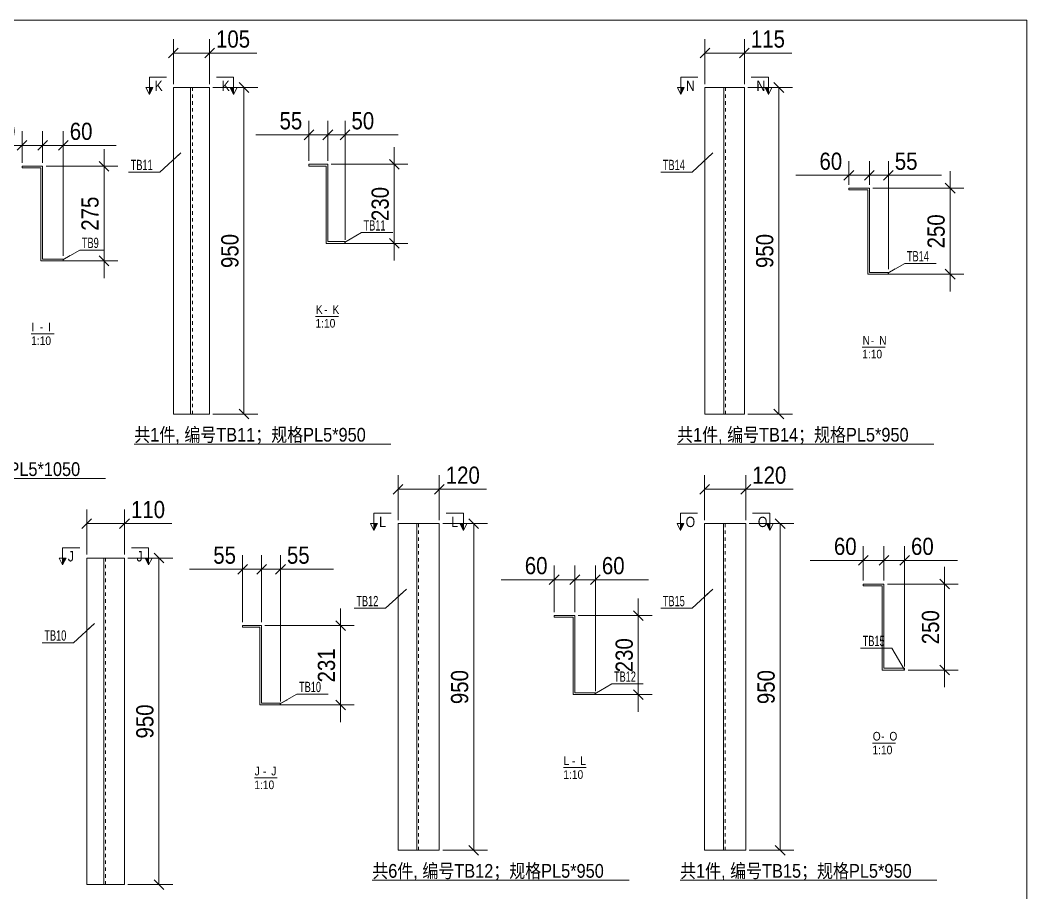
# Model space of a CAD drawing. Header units: inches. Extents: x 0 to 1938, y -2180 to 0.
# Drawn here: x 339.8 to 632.5, y -253.8 to 0 of the extents above; entities that cross this region are included whole.
import ezdxf

# ---------------------------------------------------------------- set-up
doc = ezdxf.new("R2010")
doc.units = ezdxf.units.IN
doc.header["$MEASUREMENT"] = 0
doc.linetypes.add('XKITLINE00', pattern=[0])
doc.linetypes.add('XKITLINE01', pattern=[4, 1, -1, 1, -1])
for name, color, linetype, lineweight in [('DrawingSheet', 5, 'Continuous', 0), ('OtherObjectType', 1, 'Continuous', 0), ('Part', 2, 'Continuous', 0), ('PartMark', 3, 'Continuous', 0), ('Section', 6, 'Continuous', 0), ('Z-DIMENSIONS', 1, 'Continuous', 0)]:
    doc.layers.add(name, color=color, linetype=linetype, lineweight=lineweight)
doc.styles.add('Arial Narrow', font='ARIAL.TTF')
doc.styles.add('romsim', font='ARIAL.TTF')
doc.styles.add('宋体', font='ARIAL.TTF')

# ---------------------------------------------------------------- blocks, each defined once
blk = doc.blocks.new('*A19')
at = {"layer": 'Part', "color": 2, "linetype": 'XKITLINE00', "lineweight": 0}
for p, q in [((348.82, 382.49), (342.82, 382.49)), ((342.82, 382.49), (342.82, 381.99)), ((348.32, 381.99), (342.82, 381.99)), ((348.32, 354.99), (348.32, 381.99)), ((348.82, 355.49), (348.82, 382.49)), ((348.32, 354.99), (354.82, 354.99)), ((354.82, 355.49), (348.82, 355.49)), ((354.82, 354.99), (354.82, 355.49))]:
    blk.add_line(p, q, dxfattribs=at)
blk = doc.blocks.new('*A20')
at = {"layer": 'Part', "color": 2, "linetype": 'XKITLINE00', "lineweight": 0}
for p, q in [((372.63, 268.55), (361.63, 268.55)), ((361.63, 268.55), (361.63, 173.55)), ((366.63, 173.55), (366.63, 268.55)), ((372.63, 268.55), (372.63, 173.55)), ((372.63, 173.55), (361.63, 173.55))]:
    blk.add_line(p, q, dxfattribs=at)
at = {"layer": 'Part', "color": 6, "linetype": 'XKITLINE01', "lineweight": 0}
blk.add_line((367.13, 173.55), (367.13, 268.55), dxfattribs=at)
blk = doc.blocks.new('*A21')
at = {"layer": 'Part', "color": 2, "linetype": 'XKITLINE00', "lineweight": 0}
for p, q in [((412.47, 248.89), (406.97, 248.89)), ((406.97, 248.89), (406.97, 248.39)), ((412.47, 226.32), (412.47, 248.89)), ((411.97, 248.39), (406.97, 248.39)), ((411.97, 225.82), (411.97, 248.39)), ((411.97, 225.82), (417.97, 225.82)), ((417.97, 226.32), (412.47, 226.32)), ((417.97, 225.82), (417.97, 226.32))]:
    blk.add_line(p, q, dxfattribs=at)
blk = doc.blocks.new('*A22')
at = {"layer": 'Part', "color": 2, "linetype": 'XKITLINE00', "lineweight": 0}
for p, q in [((397.35, 405.4), (386.85, 405.4)), ((386.85, 405.4), (386.85, 310.4)), ((391.85, 310.4), (391.85, 405.4)), ((397.35, 405.4), (397.35, 310.4)), ((397.35, 310.4), (386.85, 310.4))]:
    blk.add_line(p, q, dxfattribs=at)
at = {"layer": 'Part', "color": 6, "linetype": 'XKITLINE01', "lineweight": 0}
blk.add_line((392.35, 310.4), (392.35, 405.4), dxfattribs=at)
blk = doc.blocks.new('*A23')
at = {"layer": 'Part', "color": 2, "linetype": 'XKITLINE00', "lineweight": 0}
for p, q in [((431.74, 383.07), (426.24, 383.07)), ((426.24, 383.07), (426.24, 382.57)), ((431.24, 382.57), (426.24, 382.57)), ((431.24, 360.07), (431.24, 382.57)), ((431.74, 360.57), (431.74, 383.07)), ((431.24, 360.07), (436.74, 360.07)), ((436.74, 360.57), (431.74, 360.57)), ((436.74, 360.07), (436.74, 360.57))]:
    blk.add_line(p, q, dxfattribs=at)
blk = doc.blocks.new('*A24')
at = {"layer": 'Part', "color": 2, "linetype": 'XKITLINE00', "lineweight": 0}
for p, q in [((464.15, 278.55), (452.15, 278.55)), ((452.15, 278.55), (452.15, 183.55)), ((457.65, 183.55), (457.65, 278.55)), ((464.15, 278.55), (464.15, 183.55)), ((464.15, 183.55), (452.15, 183.55))]:
    blk.add_line(p, q, dxfattribs=at)
at = {"layer": 'Part', "color": 6, "linetype": 'XKITLINE01', "lineweight": 0}
blk.add_line((458.15, 183.55), (458.15, 278.55), dxfattribs=at)
blk = doc.blocks.new('*A25')
at = {"layer": 'Part', "color": 2, "linetype": 'XKITLINE00', "lineweight": 0}
for p, q in [((503.55, 251.82), (497.55, 251.82)), ((497.55, 251.82), (497.55, 251.32)), ((503.55, 229.32), (503.55, 251.82)), ((503.05, 251.32), (497.55, 251.32)), ((503.05, 228.82), (503.05, 251.32)), ((503.05, 228.82), (509.55, 228.82)), ((509.55, 229.32), (503.55, 229.32)), ((509.55, 228.82), (509.55, 229.32))]:
    blk.add_line(p, q, dxfattribs=at)
blk = doc.blocks.new('*A28')
at = {"layer": 'Part', "color": 2, "linetype": 'XKITLINE00', "lineweight": 0}
for p, q in [((546.87, 405.4), (541.37, 405.4)), ((541.37, 405.4), (541.37, 310.4)), ((546.87, 405.4), (552.87, 405.4)), ((546.87, 405.4), (546.87, 310.4)), ((552.87, 405.4), (552.87, 310.4)), ((541.37, 310.4), (546.87, 310.4)), ((546.87, 310.4), (552.87, 310.4))]:
    blk.add_line(p, q, dxfattribs=at)
at = {"layer": 'Part', "color": 6, "linetype": 'XKITLINE01', "lineweight": 0}
for p, q in [((547.37, 405.4), (546.87, 405.4)), ((546.87, 310.4), (546.87, 405.4)), ((547.37, 405.4), (547.37, 310.4)), ((547.37, 310.4), (547.37, 405.4)), ((547.37, 310.4), (546.87, 310.4))]:
    blk.add_line(p, q, dxfattribs=at)
blk = doc.blocks.new('*A29')
at = {"layer": 'Part', "color": 2, "linetype": 'XKITLINE00', "lineweight": 0}
for p, q in [((589.23, 376.11), (583.23, 376.11)), ((583.23, 376.11), (583.23, 375.61)), ((588.73, 375.61), (583.23, 375.61)), ((588.73, 351.11), (588.73, 375.61)), ((589.23, 351.61), (589.23, 376.11)), ((594.73, 351.61), (589.23, 351.61)), ((594.73, 351.11), (594.73, 351.61)), ((588.73, 351.11), (594.73, 351.11))]:
    blk.add_line(p, q, dxfattribs=at)
blk = doc.blocks.new('*A30')
at = {"layer": 'Part', "color": 2, "linetype": 'XKITLINE00', "lineweight": 0}
for p, q in [((553.27, 278.55), (541.27, 278.55)), ((541.27, 278.55), (541.27, 183.55)), ((546.77, 183.55), (546.77, 278.55)), ((553.27, 278.55), (553.27, 183.55)), ((541.27, 183.55), (553.27, 183.55))]:
    blk.add_line(p, q, dxfattribs=at)
at = {"layer": 'Part', "color": 6, "linetype": 'XKITLINE01', "lineweight": 0}
blk.add_line((547.27, 183.55), (547.27, 278.55), dxfattribs=at)
blk = doc.blocks.new('*A31')
at = {"layer": 'Part', "color": 2, "linetype": 'XKITLINE00', "lineweight": 0}
for p, q in [((593.44, 260.97), (587.44, 260.97)), ((587.44, 260.97), (587.44, 260.47)), ((593.44, 236.47), (593.44, 260.97)), ((592.94, 260.47), (587.44, 260.47)), ((592.94, 235.97), (592.94, 260.47)), ((592.94, 235.97), (599.44, 235.97)), ((599.44, 236.47), (593.44, 236.47)), ((599.44, 235.97), (599.44, 236.47))]:
    blk.add_line(p, q, dxfattribs=at)
blk = doc.blocks.new('*A32')
at = {"layer": 'DrawingSheet', "color": 5, "linetype": 'XKITLINE00', "lineweight": 0}
for p, q in [((635, 425), (5, 425)), ((635, 5), (635, 425))]:
    blk.add_line(p, q, dxfattribs=at)
blk = doc.blocks.new('*A115')
at = {"layer": 'OtherObjectType', "color": 6, "linetype": 'XKITLINE00', "lineweight": 0}
blk.add_line((289.77, 291.65), (367.09, 291.65), dxfattribs=at)
at = {"layer": 'OtherObjectType', "color": 3, "style": '宋体', "width": 0.85}
blk.add_text('共12件, 编号TB9；规格PL5*1050', height=4, dxfattribs=at).set_placement((289.77, 292.4))
blk = doc.blocks.new('*A120')
at = {"layer": 'Z-DIMENSIONS', "color": 4, "linetype": 'XKITLINE00', "lineweight": 0}
for p, q in [((366.68, 382.49), (366.68, 387.49)), ((365.27, 383.91), (368.1, 381.08)), ((349.82, 382.49), (370.68, 382.49)), ((366.68, 354.99), (366.68, 382.49)), ((352.57, 354.99), (370.68, 354.99)), ((365.27, 356.41), (368.1, 353.58)), ((366.68, 354.99), (366.68, 349.99))]:
    blk.add_line(p, q, dxfattribs=at)
at = {"layer": 'Z-DIMENSIONS', "color": 7}
for p in [(366.68, 382.49), (366.68, 354.99)]:
    blk.add_point(p, dxfattribs=at)
at = {"layer": 'Z-DIMENSIONS', "color": 7, "style": 'Arial Narrow', "width": 0.85}
blk.add_text('275', height=5, rotation=90.0002, dxfattribs=at).set_placement((365.08, 363.75))
blk = doc.blocks.new('*A121')
at = {"layer": 'Z-DIMENSIONS', "color": 4, "linetype": 'XKITLINE00', "lineweight": 0}
for p, q in [((342.82, 383.49), (342.82, 392.66)), ((348.82, 383.49), (348.82, 392.66)), ((344.24, 389.98), (341.41, 387.15)), ((350.24, 389.98), (347.41, 387.15)), ((342.82, 388.56), (327.41, 388.56)), ((342.82, 388.56), (332.41, 388.56)), ((342.82, 388.56), (348.82, 388.56)), ((348.82, 388.56), (353.82, 388.56))]:
    blk.add_line(p, q, dxfattribs=at)
at = {"layer": 'Z-DIMENSIONS', "color": 7}
for p in [(342.82, 388.56), (348.82, 388.56)]:
    blk.add_point(p, dxfattribs=at)
at = {"layer": 'Z-DIMENSIONS', "color": 7, "style": 'Arial Narrow', "width": 0.85}
blk.add_text('60', height=5, dxfattribs=at).set_placement((334.28, 390.16))
blk = doc.blocks.new('*A122')
at = {"layer": 'Z-DIMENSIONS', "color": 4, "linetype": 'XKITLINE00', "lineweight": 0}
for p, q in [((348.82, 383.49), (348.82, 392.66)), ((354.82, 356.49), (354.82, 392.66)), ((350.24, 389.98), (347.41, 387.15)), ((356.24, 389.98), (353.41, 387.15)), ((348.82, 388.56), (343.82, 388.56)), ((348.82, 388.56), (354.82, 388.56)), ((354.82, 388.56), (365.24, 388.56)), ((354.82, 388.56), (370.24, 388.56))]:
    blk.add_line(p, q, dxfattribs=at)
at = {"layer": 'Z-DIMENSIONS', "color": 7}
for p in [(348.82, 388.56), (354.82, 388.56)]:
    blk.add_point(p, dxfattribs=at)
at = {"layer": 'Z-DIMENSIONS', "color": 7, "style": 'Arial Narrow', "width": 0.85}
blk.add_text('60', height=5, dxfattribs=at).set_placement((356.7, 390.16))
blk = doc.blocks.new('*A123')
at = {"layer": 'PartMark', "color": 4, "linetype": 'XKITLINE00', "lineweight": 0}
for p, q in [((354.68, 355.27), (359.63, 358.12)), ((359.63, 358.12), (366.77, 358.12)), ((356.84, 356.52), (354.68, 355.27))]:
    blk.add_line(p, q, dxfattribs=at)
at = {"layer": 'PartMark', "color": 4, "style": 'romsim', "width": 0.6375}
blk.add_text('TB9', height=3, dxfattribs=at).set_placement((360.23, 358.72))
blk = doc.blocks.new('*A124')
at = {"layer": 'OtherObjectType', "color": 6, "linetype": 'XKITLINE00', "lineweight": 0}
blk.add_line((345.49, 333.74), (352.16, 333.74), dxfattribs=at)
at = {"layer": 'OtherObjectType', "color": 6, "style": 'Arial Narrow', "width": 0.85}
for s, p in [('I', (345.57, 334.49)), ('I', (350.41, 334.49)), ('-', (347.99, 334.49)), ('1:10', (345.49, 330.49))]:
    blk.add_text(s, height=2.5, dxfattribs=at).set_placement(p)
blk = doc.blocks.new('*A126')
at = {"layer": 'Z-DIMENSIONS', "color": 4, "linetype": 'XKITLINE00', "lineweight": 0}
for p, q in [((361.63, 269.55), (361.63, 282.65)), ((372.63, 269.55), (372.63, 282.65)), ((363.04, 279.96), (360.21, 277.14)), ((361.63, 278.55), (372.63, 278.55)), ((374.04, 279.96), (371.21, 277.14)), ((372.63, 278.55), (386.38, 278.55)), ((372.63, 278.55), (386.38, 278.55))]:
    blk.add_line(p, q, dxfattribs=at)
at = {"layer": 'Z-DIMENSIONS', "color": 7}
for p in [(361.63, 278.55), (372.63, 278.55)]:
    blk.add_point(p, dxfattribs=at)
at = {"layer": 'Z-DIMENSIONS', "color": 7, "style": 'Arial Narrow', "width": 0.85}
blk.add_text('110', height=5, dxfattribs=at).set_placement((374.5, 280.15))
blk = doc.blocks.new('*A127')
at = {"layer": 'Z-DIMENSIONS', "color": 4, "linetype": 'XKITLINE00', "lineweight": 0}
for p, q in [((381.21, 269.96), (384.04, 267.14)), ((373.63, 268.55), (386.63, 268.55)), ((382.63, 173.55), (382.63, 268.55)), ((373.63, 173.55), (386.63, 173.55)), ((381.21, 174.96), (384.04, 172.14))]:
    blk.add_line(p, q, dxfattribs=at)
at = {"layer": 'Z-DIMENSIONS', "color": 7}
for p in [(382.63, 268.55), (382.63, 173.55)]:
    blk.add_point(p, dxfattribs=at)
at = {"layer": 'Z-DIMENSIONS', "color": 7, "style": 'Arial Narrow', "width": 0.85}
blk.add_text('950', height=5, rotation=90.0002, dxfattribs=at).set_placement((381.03, 216.05))
blk = doc.blocks.new('*A128')
at = {"layer": 'Section'}
for points in [[(355.63, 268.55), (354.63, 266.55), (354.63, 268.55)], [(379.63, 268.55), (379.63, 266.55), (378.63, 268.55)]]:
    blk.add_hatch(color=6, dxfattribs=at).paths.add_polyline_path(points, flags=17)
at = {"layer": 'Section', "color": 6, "linetype": 'XKITLINE00', "lineweight": 0}
for p, q in [((354.63, 271.55), (359.63, 271.55)), ((354.63, 271.55), (354.63, 266.55)), ((379.63, 271.55), (374.63, 271.55)), ((379.63, 271.55), (379.63, 266.55)), ((354.63, 266.55), (353.63, 268.55)), ((355.63, 268.55), (353.63, 268.55)), ((354.63, 266.55), (355.63, 268.55)), ((378.63, 268.55), (380.63, 268.55)), ((379.63, 266.55), (378.63, 268.55)), ((380.63, 268.55), (379.63, 266.55))]:
    blk.add_line(p, q, dxfattribs=at)
at = {"layer": 'Section', "color": 6, "style": '宋体', "width": 0.85}
for p in [(356.13, 267.55), (376.13, 267.55)]:
    blk.add_text('J', height=3, dxfattribs=at).set_placement(p)
blk = doc.blocks.new('*A129')
at = {"layer": 'PartMark', "color": 4, "linetype": 'XKITLINE00', "lineweight": 0}
for p, q in [((363.86, 249.52), (357.8, 243.92)), ((362.02, 247.82), (363.86, 249.52)), ((348.71, 243.92), (357.8, 243.92))]:
    blk.add_line(p, q, dxfattribs=at)
at = {"layer": 'PartMark', "color": 1, "style": 'romsim', "width": 0.6375}
blk.add_text('TB10', height=3, dxfattribs=at).set_placement((349.31, 244.52))
blk = doc.blocks.new('*A130')
at = {"layer": 'Z-DIMENSIONS', "color": 4, "linetype": 'XKITLINE00', "lineweight": 0}
for p, q in [((435.43, 248.89), (435.43, 253.89)), ((413.47, 248.89), (439.43, 248.89)), ((434.02, 250.3), (436.84, 247.47)), ((435.43, 225.82), (435.43, 248.89)), ((417.17, 225.82), (439.43, 225.82)), ((434.02, 227.24), (436.84, 224.41)), ((435.43, 225.82), (435.43, 220.82))]:
    blk.add_line(p, q, dxfattribs=at)
at = {"layer": 'Z-DIMENSIONS', "color": 7}
for p in [(435.43, 248.89), (435.43, 225.82)]:
    blk.add_point(p, dxfattribs=at)
at = {"layer": 'Z-DIMENSIONS', "color": 7, "style": 'Arial Narrow', "width": 0.85}
blk.add_text('231', height=5, rotation=90.0002, dxfattribs=at).set_placement((433.83, 232.36))
blk = doc.blocks.new('*A131')
at = {"layer": 'Z-DIMENSIONS', "color": 4, "linetype": 'XKITLINE00', "lineweight": 0}
for p, q in [((406.97, 249.89), (406.97, 269.38)), ((412.47, 249.89), (412.47, 269.38)), ((408.39, 266.7), (405.56, 263.87)), ((413.89, 266.7), (411.06, 263.87)), ((406.97, 265.28), (391.56, 265.28)), ((406.97, 265.28), (396.56, 265.28)), ((406.97, 265.28), (412.47, 265.28)), ((412.47, 265.28), (417.47, 265.28))]:
    blk.add_line(p, q, dxfattribs=at)
at = {"layer": 'Z-DIMENSIONS', "color": 7}
for p in [(406.97, 265.28), (412.47, 265.28)]:
    blk.add_point(p, dxfattribs=at)
at = {"layer": 'Z-DIMENSIONS', "color": 7, "style": 'Arial Narrow', "width": 0.85}
blk.add_text('55', height=5, dxfattribs=at).set_placement((398.43, 266.88))
blk = doc.blocks.new('*A132')
at = {"layer": 'Z-DIMENSIONS', "color": 4, "linetype": 'XKITLINE00', "lineweight": 0}
for p, q in [((412.47, 249.89), (412.47, 269.38)), ((417.97, 226.82), (417.97, 269.38)), ((413.89, 266.7), (411.06, 263.87)), ((419.39, 266.7), (416.56, 263.87)), ((412.47, 265.28), (407.47, 265.28)), ((412.47, 265.28), (417.97, 265.28)), ((417.97, 265.28), (428.39, 265.28)), ((417.97, 265.28), (433.39, 265.28))]:
    blk.add_line(p, q, dxfattribs=at)
at = {"layer": 'Z-DIMENSIONS', "color": 7}
for p in [(412.47, 265.28), (417.97, 265.28)]:
    blk.add_point(p, dxfattribs=at)
at = {"layer": 'Z-DIMENSIONS', "color": 7, "style": 'Arial Narrow', "width": 0.85}
blk.add_text('55', height=5, dxfattribs=at).set_placement((419.85, 266.88))
blk = doc.blocks.new('*A133')
at = {"layer": 'PartMark', "color": 4, "linetype": 'XKITLINE00', "lineweight": 0}
for p, q in [((417.82, 226.1), (422.77, 228.95)), ((422.77, 228.95), (431.86, 228.95)), ((419.99, 227.34), (417.82, 226.1))]:
    blk.add_line(p, q, dxfattribs=at)
at = {"layer": 'PartMark', "color": 4, "style": 'romsim', "width": 0.6375}
blk.add_text('TB10', height=3, dxfattribs=at).set_placement((423.37, 229.55))
blk = doc.blocks.new('*A134')
at = {"layer": 'OtherObjectType', "color": 6, "linetype": 'XKITLINE00', "lineweight": 0}
blk.add_line((410.37, 204.57), (417.03, 204.57), dxfattribs=at)
at = {"layer": 'OtherObjectType', "color": 6, "style": 'Arial Narrow', "width": 0.85}
for s, p in [('J', (410.45, 205.32)), ('-', (412.87, 205.32)), ('J', (415.29, 205.32)), ('1:10', (410.37, 201.32))]:
    blk.add_text(s, height=2.5, dxfattribs=at).set_placement(p)
blk = doc.blocks.new('*A135')
at = {"layer": 'OtherObjectType', "color": 6, "linetype": 'XKITLINE00', "lineweight": 0}
blk.add_line((375.46, 301.65), (450.1, 301.65), dxfattribs=at)
at = {"layer": 'OtherObjectType', "color": 3, "style": '宋体', "width": 0.85}
blk.add_text('共1件, 编号TB11；规格PL5*950', height=4, dxfattribs=at).set_placement((375.46, 302.4))
blk = doc.blocks.new('*A136')
at = {"layer": 'Z-DIMENSIONS', "color": 4, "linetype": 'XKITLINE00', "lineweight": 0}
for p, q in [((386.85, 406.4), (386.85, 419.5)), ((397.35, 406.4), (397.35, 419.5)), ((388.26, 416.81), (385.43, 413.99)), ((398.76, 416.81), (395.93, 413.99)), ((386.85, 415.4), (397.35, 415.4)), ((397.35, 415.4), (411.09, 415.4)), ((397.35, 415.4), (411.09, 415.4))]:
    blk.add_line(p, q, dxfattribs=at)
at = {"layer": 'Z-DIMENSIONS', "color": 7}
for p in [(386.85, 415.4), (397.35, 415.4)]:
    blk.add_point(p, dxfattribs=at)
at = {"layer": 'Z-DIMENSIONS', "color": 7, "style": 'Arial Narrow', "width": 0.85}
blk.add_text('105', height=5, dxfattribs=at).set_placement((399.22, 417))
blk = doc.blocks.new('*A137')
at = {"layer": 'Z-DIMENSIONS', "color": 4, "linetype": 'XKITLINE00', "lineweight": 0}
for p, q in [((398.35, 405.4), (411.35, 405.4)), ((405.93, 406.81), (408.76, 403.99)), ((407.35, 310.4), (407.35, 405.4)), ((398.35, 310.4), (411.35, 310.4)), ((405.93, 311.81), (408.76, 308.99))]:
    blk.add_line(p, q, dxfattribs=at)
at = {"layer": 'Z-DIMENSIONS', "color": 7}
for p in [(407.35, 405.4), (407.35, 310.4)]:
    blk.add_point(p, dxfattribs=at)
at = {"layer": 'Z-DIMENSIONS', "color": 7, "style": 'Arial Narrow', "width": 0.85}
blk.add_text('950', height=5, rotation=90.0002, dxfattribs=at).set_placement((405.75, 352.9))
blk = doc.blocks.new('*A138')
at = {"layer": 'Section'}
for points in [[(380.85, 405.4), (379.85, 403.4), (379.85, 405.4)], [(404.35, 405.4), (404.35, 403.4), (403.35, 405.4)]]:
    blk.add_hatch(color=6, dxfattribs=at).paths.add_polyline_path(points, flags=17)
at = {"layer": 'Section', "color": 6, "linetype": 'XKITLINE00', "lineweight": 0}
for p, q in [((379.85, 408.4), (384.85, 408.4)), ((379.85, 408.4), (379.85, 403.4)), ((404.35, 408.4), (399.35, 408.4)), ((404.35, 408.4), (404.35, 403.4)), ((379.85, 403.4), (378.85, 405.4)), ((380.85, 405.4), (378.85, 405.4)), ((379.85, 403.4), (380.85, 405.4)), ((403.35, 405.4), (405.35, 405.4)), ((404.35, 403.4), (403.35, 405.4)), ((405.35, 405.4), (404.35, 403.4))]:
    blk.add_line(p, q, dxfattribs=at)
at = {"layer": 'Section', "color": 6, "style": '宋体', "width": 0.85}
for p in [(381.35, 404.4), (400.85, 404.4)]:
    blk.add_text('K', height=3, dxfattribs=at).set_placement(p)
blk = doc.blocks.new('*A139')
at = {"layer": 'PartMark', "color": 4, "linetype": 'XKITLINE00', "lineweight": 0}
for p, q in [((388.97, 386.37), (382.91, 380.77)), ((387.14, 384.67), (388.97, 386.37)), ((373.82, 380.77), (382.91, 380.77))]:
    blk.add_line(p, q, dxfattribs=at)
at = {"layer": 'PartMark', "color": 1, "style": 'romsim', "width": 0.6375}
blk.add_text('TB11', height=3, dxfattribs=at).set_placement((374.42, 381.37))
blk = doc.blocks.new('*A140')
at = {"layer": 'Z-DIMENSIONS', "color": 4, "linetype": 'XKITLINE00', "lineweight": 0}
for p, q in [((451.05, 383.07), (451.05, 388.07)), ((449.64, 384.48), (452.47, 381.65)), ((432.74, 383.07), (455.05, 383.07)), ((451.05, 360.07), (451.05, 383.07)), ((435.82, 360.07), (455.05, 360.07)), ((449.64, 361.48), (452.47, 358.65)), ((451.05, 360.07), (451.05, 355.07))]:
    blk.add_line(p, q, dxfattribs=at)
at = {"layer": 'Z-DIMENSIONS', "color": 7}
for p in [(451.05, 383.07), (451.05, 360.07)]:
    blk.add_point(p, dxfattribs=at)
at = {"layer": 'Z-DIMENSIONS', "color": 7, "style": 'Arial Narrow', "width": 0.85}
blk.add_text('230', height=5, rotation=90.0002, dxfattribs=at).set_placement((449.45, 366.57))
blk = doc.blocks.new('*A141')
at = {"layer": 'Z-DIMENSIONS', "color": 4, "linetype": 'XKITLINE00', "lineweight": 0}
for p, q in [((426.24, 384.07), (426.24, 395.73)), ((431.74, 384.07), (431.74, 395.73)), ((427.65, 393.05), (424.82, 390.22)), ((433.15, 393.05), (430.32, 390.22)), ((426.24, 391.63), (410.82, 391.63)), ((426.24, 391.63), (415.82, 391.63)), ((426.24, 391.63), (431.74, 391.63)), ((431.74, 391.63), (436.74, 391.63))]:
    blk.add_line(p, q, dxfattribs=at)
at = {"layer": 'Z-DIMENSIONS', "color": 7}
for p in [(426.24, 391.63), (431.74, 391.63)]:
    blk.add_point(p, dxfattribs=at)
at = {"layer": 'Z-DIMENSIONS', "color": 7, "style": 'Arial Narrow', "width": 0.85}
blk.add_text('55', height=5, dxfattribs=at).set_placement((417.7, 393.23))
blk = doc.blocks.new('*A142')
at = {"layer": 'Z-DIMENSIONS', "color": 4, "linetype": 'XKITLINE00', "lineweight": 0}
for p, q in [((431.74, 384.07), (431.74, 395.73)), ((436.74, 361.07), (436.74, 395.73)), ((433.15, 393.05), (430.32, 390.22)), ((438.15, 393.05), (435.32, 390.22)), ((431.74, 391.63), (426.74, 391.63)), ((431.74, 391.63), (436.74, 391.63)), ((436.74, 391.63), (447.15, 391.63)), ((436.74, 391.63), (452.15, 391.63))]:
    blk.add_line(p, q, dxfattribs=at)
at = {"layer": 'Z-DIMENSIONS', "color": 7}
for p in [(431.74, 391.63), (436.74, 391.63)]:
    blk.add_point(p, dxfattribs=at)
at = {"layer": 'Z-DIMENSIONS', "color": 7, "style": 'Arial Narrow', "width": 0.85}
blk.add_text('50', height=5, dxfattribs=at).set_placement((438.61, 393.23))
blk = doc.blocks.new('*A143')
at = {"layer": 'PartMark', "color": 4, "linetype": 'XKITLINE00', "lineweight": 0}
for p, q in [((436.58, 360.34), (441.53, 363.19)), ((441.53, 363.19), (450.62, 363.19)), ((438.75, 361.59), (436.58, 360.34))]:
    blk.add_line(p, q, dxfattribs=at)
at = {"layer": 'PartMark', "color": 4, "style": 'romsim', "width": 0.6375}
blk.add_text('TB11', height=3, dxfattribs=at).set_placement((442.13, 363.79))
blk = doc.blocks.new('*A144')
at = {"layer": 'OtherObjectType', "color": 6, "linetype": 'XKITLINE00', "lineweight": 0}
blk.add_line((428.15, 338.82), (434.82, 338.82), dxfattribs=at)
at = {"layer": 'OtherObjectType', "color": 6, "style": 'Arial Narrow', "width": 0.85}
for s, p in [('K', (428.24, 339.57)), ('-', (430.65, 339.57)), ('K', (433.07, 339.57)), ('1:10', (428.15, 335.57))]:
    blk.add_text(s, height=2.5, dxfattribs=at).set_placement(p)
blk = doc.blocks.new('*A145')
at = {"layer": 'OtherObjectType', "color": 6, "linetype": 'XKITLINE00', "lineweight": 0}
blk.add_line((444.67, 174.8), (519.32, 174.8), dxfattribs=at)
at = {"layer": 'OtherObjectType', "color": 3, "style": '宋体', "width": 0.85}
blk.add_text('共6件, 编号TB12；规格PL5*950', height=4, dxfattribs=at).set_placement((444.67, 175.55))
blk = doc.blocks.new('*A146')
at = {"layer": 'Z-DIMENSIONS', "color": 4, "linetype": 'XKITLINE00', "lineweight": 0}
for p, q in [((453.57, 289.96), (450.74, 287.14)), ((452.15, 279.55), (452.15, 292.65)), ((465.57, 289.96), (462.74, 287.14)), ((464.15, 279.55), (464.15, 292.65)), ((452.15, 288.55), (464.15, 288.55)), ((464.15, 288.55), (477.9, 288.55)), ((464.15, 288.55), (477.9, 288.55))]:
    blk.add_line(p, q, dxfattribs=at)
at = {"layer": 'Z-DIMENSIONS', "color": 7}
for p in [(452.15, 288.55), (464.15, 288.55)]:
    blk.add_point(p, dxfattribs=at)
at = {"layer": 'Z-DIMENSIONS', "color": 7, "style": 'Arial Narrow', "width": 0.85}
blk.add_text('120', height=5, dxfattribs=at).set_placement((466.03, 290.15))
blk = doc.blocks.new('*A147')
at = {"layer": 'Z-DIMENSIONS', "color": 4, "linetype": 'XKITLINE00', "lineweight": 0}
for p, q in [((465.15, 278.55), (478.15, 278.55)), ((472.74, 279.96), (475.57, 277.14)), ((474.15, 183.55), (474.15, 278.55)), ((472.74, 184.96), (475.57, 182.14)), ((465.15, 183.55), (478.15, 183.55))]:
    blk.add_line(p, q, dxfattribs=at)
at = {"layer": 'Z-DIMENSIONS', "color": 7}
for p in [(474.15, 278.55), (474.15, 183.55)]:
    blk.add_point(p, dxfattribs=at)
at = {"layer": 'Z-DIMENSIONS', "color": 7, "style": 'Arial Narrow', "width": 0.85}
blk.add_text('950', height=5, rotation=90.0002, dxfattribs=at).set_placement((472.55, 226.05))
blk = doc.blocks.new('*A148')
at = {"layer": 'Section'}
for points in [[(446.15, 278.55), (445.15, 276.55), (445.15, 278.55)], [(471.15, 278.55), (471.15, 276.55), (470.15, 278.55)]]:
    blk.add_hatch(color=6, dxfattribs=at).paths.add_polyline_path(points, flags=17)
at = {"layer": 'Section', "color": 6, "linetype": 'XKITLINE00', "lineweight": 0}
for p, q in [((445.15, 281.55), (450.15, 281.55)), ((445.15, 281.55), (445.15, 276.55)), ((471.15, 281.55), (466.15, 281.55)), ((471.15, 281.55), (471.15, 276.55)), ((445.15, 276.55), (444.15, 278.55)), ((446.15, 278.55), (444.15, 278.55)), ((445.15, 276.55), (446.15, 278.55)), ((470.15, 278.55), (472.15, 278.55)), ((471.15, 276.55), (470.15, 278.55)), ((472.15, 278.55), (471.15, 276.55))]:
    blk.add_line(p, q, dxfattribs=at)
at = {"layer": 'Section', "color": 6, "style": '宋体', "width": 0.85}
for p in [(446.65, 277.55), (467.65, 277.55)]:
    blk.add_text('L', height=3, dxfattribs=at).set_placement(p)
blk = doc.blocks.new('*A149')
at = {"layer": 'PartMark', "color": 4, "linetype": 'XKITLINE00', "lineweight": 0}
for p, q in [((454.58, 259.52), (448.52, 253.92)), ((452.75, 257.82), (454.58, 259.52)), ((439.43, 253.92), (448.52, 253.92))]:
    blk.add_line(p, q, dxfattribs=at)
at = {"layer": 'PartMark', "color": 1, "style": 'romsim', "width": 0.6375}
blk.add_text('TB12', height=3, dxfattribs=at).set_placement((440.03, 254.52))
blk = doc.blocks.new('*A150')
at = {"layer": 'Z-DIMENSIONS', "color": 4, "linetype": 'XKITLINE00', "lineweight": 0}
for p, q in [((522.01, 251.82), (522.01, 256.82)), ((504.55, 251.82), (526.01, 251.82)), ((520.59, 253.23), (523.42, 250.4)), ((522.01, 228.82), (522.01, 251.82)), ((508.41, 228.82), (526.01, 228.82)), ((520.59, 230.23), (523.42, 227.4)), ((522.01, 228.82), (522.01, 223.82))]:
    blk.add_line(p, q, dxfattribs=at)
at = {"layer": 'Z-DIMENSIONS', "color": 7}
for p in [(522.01, 251.82), (522.01, 228.82)]:
    blk.add_point(p, dxfattribs=at)
at = {"layer": 'Z-DIMENSIONS', "color": 7, "style": 'Arial Narrow', "width": 0.85}
blk.add_text('230', height=5, rotation=90.0002, dxfattribs=at).set_placement((520.41, 235.32))
blk = doc.blocks.new('*A151')
at = {"layer": 'Z-DIMENSIONS', "color": 4, "linetype": 'XKITLINE00', "lineweight": 0}
for p, q in [((498.97, 263.65), (496.14, 260.82)), ((497.55, 252.82), (497.55, 266.34)), ((504.97, 263.65), (502.14, 260.82)), ((503.55, 252.82), (503.55, 266.34)), ((497.55, 262.24), (482.14, 262.24)), ((497.55, 262.24), (487.14, 262.24)), ((497.55, 262.24), (503.55, 262.24)), ((503.55, 262.24), (508.55, 262.24))]:
    blk.add_line(p, q, dxfattribs=at)
at = {"layer": 'Z-DIMENSIONS', "color": 7}
for p in [(497.55, 262.24), (503.55, 262.24)]:
    blk.add_point(p, dxfattribs=at)
at = {"layer": 'Z-DIMENSIONS', "color": 7, "style": 'Arial Narrow', "width": 0.85}
blk.add_text('60', height=5, dxfattribs=at).set_placement((489.01, 263.84))
blk = doc.blocks.new('*A152')
at = {"layer": 'Z-DIMENSIONS', "color": 4, "linetype": 'XKITLINE00', "lineweight": 0}
for p, q in [((504.97, 263.65), (502.14, 260.82)), ((503.55, 252.82), (503.55, 266.34)), ((510.97, 263.65), (508.14, 260.82)), ((509.55, 229.82), (509.55, 266.34)), ((503.55, 262.24), (498.55, 262.24)), ((503.55, 262.24), (509.55, 262.24)), ((509.55, 262.24), (519.97, 262.24)), ((509.55, 262.24), (524.97, 262.24))]:
    blk.add_line(p, q, dxfattribs=at)
at = {"layer": 'Z-DIMENSIONS', "color": 7}
for p in [(503.55, 262.24), (509.55, 262.24)]:
    blk.add_point(p, dxfattribs=at)
at = {"layer": 'Z-DIMENSIONS', "color": 7, "style": 'Arial Narrow', "width": 0.85}
blk.add_text('60', height=5, dxfattribs=at).set_placement((511.43, 263.84))
blk = doc.blocks.new('*A153')
at = {"layer": 'PartMark', "color": 4, "linetype": 'XKITLINE00', "lineweight": 0}
for p, q in [((509.39, 229.09), (514.34, 231.94)), ((514.34, 231.94), (523.43, 231.94)), ((511.55, 230.34), (509.39, 229.09))]:
    blk.add_line(p, q, dxfattribs=at)
at = {"layer": 'PartMark', "color": 4, "style": 'romsim', "width": 0.6375}
blk.add_text('TB12', height=3, dxfattribs=at).set_placement((514.94, 232.54))
blk = doc.blocks.new('*A154')
at = {"layer": 'OtherObjectType', "color": 6, "linetype": 'XKITLINE00', "lineweight": 0}
blk.add_line((500.22, 207.57), (506.89, 207.57), dxfattribs=at)
at = {"layer": 'OtherObjectType', "color": 6, "style": 'Arial Narrow', "width": 0.85}
for s, p in [('L', (500.3, 208.32)), ('L', (505.14, 208.32)), ('-', (502.72, 208.32)), ('1:10', (500.22, 204.32))]:
    blk.add_text(s, height=2.5, dxfattribs=at).set_placement(p)
blk = doc.blocks.new('*A165')
at = {"layer": 'OtherObjectType', "color": 6, "linetype": 'XKITLINE00', "lineweight": 0}
blk.add_line((533.3, 301.65), (607.95, 301.65), dxfattribs=at)
at = {"layer": 'OtherObjectType', "color": 3, "style": '宋体', "width": 0.85}
blk.add_text('共1件, 编号TB14；规格PL5*950', height=4, dxfattribs=at).set_placement((533.3, 302.4))
blk = doc.blocks.new('*A166')
at = {"layer": 'Z-DIMENSIONS', "color": 4, "linetype": 'XKITLINE00', "lineweight": 0}
for p, q in [((541.37, 406.4), (541.37, 419.5)), ((552.87, 406.4), (552.87, 419.5)), ((542.79, 416.81), (539.96, 413.99)), ((554.29, 416.81), (551.46, 413.99)), ((541.37, 415.4), (552.87, 415.4)), ((552.87, 415.4), (566.62, 415.4)), ((552.87, 415.4), (566.62, 415.4))]:
    blk.add_line(p, q, dxfattribs=at)
at = {"layer": 'Z-DIMENSIONS', "color": 7}
for p in [(541.37, 415.4), (552.87, 415.4)]:
    blk.add_point(p, dxfattribs=at)
at = {"layer": 'Z-DIMENSIONS', "color": 7, "style": 'Arial Narrow', "width": 0.85}
blk.add_text('115', height=5, dxfattribs=at).set_placement((554.75, 417))
blk = doc.blocks.new('*A167')
at = {"layer": 'Z-DIMENSIONS', "color": 4, "linetype": 'XKITLINE00', "lineweight": 0}
for p, q in [((553.87, 405.4), (566.87, 405.4)), ((561.46, 406.81), (564.29, 403.99)), ((562.87, 310.4), (562.87, 405.4)), ((553.87, 310.4), (566.87, 310.4)), ((561.46, 311.81), (564.29, 308.99))]:
    blk.add_line(p, q, dxfattribs=at)
at = {"layer": 'Z-DIMENSIONS', "color": 7}
for p in [(562.87, 405.4), (562.87, 310.4)]:
    blk.add_point(p, dxfattribs=at)
at = {"layer": 'Z-DIMENSIONS', "color": 7, "style": 'Arial Narrow', "width": 0.85}
blk.add_text('950', height=5, rotation=90.0002, dxfattribs=at).set_placement((561.27, 352.9))
blk = doc.blocks.new('*A168')
at = {"layer": 'Section'}
for points in [[(535.37, 405.4), (534.37, 403.4), (534.37, 405.4)], [(559.87, 405.4), (559.87, 403.4), (558.87, 405.4)]]:
    blk.add_hatch(color=6, dxfattribs=at).paths.add_polyline_path(points, flags=17)
at = {"layer": 'Section', "color": 6, "linetype": 'XKITLINE00', "lineweight": 0}
for p, q in [((534.37, 408.4), (539.37, 408.4)), ((534.37, 408.4), (534.37, 403.4)), ((559.87, 408.4), (554.87, 408.4)), ((559.87, 408.4), (559.87, 403.4)), ((534.37, 403.4), (533.37, 405.4)), ((535.37, 405.4), (533.37, 405.4)), ((534.37, 403.4), (535.37, 405.4)), ((558.87, 405.4), (560.87, 405.4)), ((559.87, 403.4), (558.87, 405.4)), ((560.87, 405.4), (559.87, 403.4))]:
    blk.add_line(p, q, dxfattribs=at)
at = {"layer": 'Section', "color": 6, "style": '宋体', "width": 0.85}
for p in [(535.87, 404.4), (556.38, 404.4)]:
    blk.add_text('N', height=3, dxfattribs=at).set_placement(p)
blk = doc.blocks.new('*A169')
at = {"layer": 'PartMark', "color": 4, "linetype": 'XKITLINE00', "lineweight": 0}
for p, q in [((543.7, 386.37), (537.64, 380.77)), ((541.87, 384.67), (543.7, 386.37)), ((528.55, 380.77), (537.64, 380.77))]:
    blk.add_line(p, q, dxfattribs=at)
at = {"layer": 'PartMark', "color": 1, "style": 'romsim', "width": 0.6375}
blk.add_text('TB14', height=3, dxfattribs=at).set_placement((529.15, 381.37))
blk = doc.blocks.new('*A170')
at = {"layer": 'Z-DIMENSIONS', "color": 4, "linetype": 'XKITLINE00', "lineweight": 0}
for p, q in [((612.7, 376.11), (612.7, 381.11)), ((590.23, 376.11), (616.7, 376.11)), ((611.28, 377.53), (614.11, 374.7)), ((612.7, 351.11), (612.7, 376.11)), ((611.28, 352.53), (614.11, 349.7)), ((594.03, 351.11), (616.7, 351.11)), ((612.7, 351.11), (612.7, 346.11))]:
    blk.add_line(p, q, dxfattribs=at)
at = {"layer": 'Z-DIMENSIONS', "color": 7}
for p in [(612.7, 376.11), (612.7, 351.11)]:
    blk.add_point(p, dxfattribs=at)
at = {"layer": 'Z-DIMENSIONS', "color": 7, "style": 'Arial Narrow', "width": 0.85}
blk.add_text('250', height=5, rotation=90.0002, dxfattribs=at).set_placement((611.1, 358.61))
blk = doc.blocks.new('*A171')
at = {"layer": 'Z-DIMENSIONS', "color": 4, "linetype": 'XKITLINE00', "lineweight": 0}
for p, q in [((583.23, 377.11), (583.23, 383.96)), ((589.23, 377.11), (589.23, 383.96)), ((584.64, 381.28), (581.82, 378.45)), ((590.64, 381.28), (587.82, 378.45)), ((583.23, 379.86), (567.81, 379.86)), ((583.23, 379.86), (572.81, 379.86)), ((583.23, 379.86), (589.23, 379.86)), ((589.23, 379.86), (594.23, 379.86))]:
    blk.add_line(p, q, dxfattribs=at)
at = {"layer": 'Z-DIMENSIONS', "color": 7}
for p in [(583.23, 379.86), (589.23, 379.86)]:
    blk.add_point(p, dxfattribs=at)
at = {"layer": 'Z-DIMENSIONS', "color": 7, "style": 'Arial Narrow', "width": 0.85}
blk.add_text('60', height=5, dxfattribs=at).set_placement((574.69, 381.46))
blk = doc.blocks.new('*A172')
at = {"layer": 'Z-DIMENSIONS', "color": 4, "linetype": 'XKITLINE00', "lineweight": 0}
for p, q in [((589.23, 377.11), (589.23, 383.96)), ((594.73, 352.61), (594.73, 383.96)), ((590.64, 381.28), (587.82, 378.45)), ((596.14, 381.28), (593.32, 378.45)), ((589.23, 379.86), (584.23, 379.86)), ((589.23, 379.86), (594.73, 379.86)), ((594.73, 379.86), (605.14, 379.86)), ((594.73, 379.86), (610.14, 379.86))]:
    blk.add_line(p, q, dxfattribs=at)
at = {"layer": 'Z-DIMENSIONS', "color": 7}
for p in [(589.23, 379.86), (594.73, 379.86)]:
    blk.add_point(p, dxfattribs=at)
at = {"layer": 'Z-DIMENSIONS', "color": 7, "style": 'Arial Narrow', "width": 0.85}
blk.add_text('55', height=5, dxfattribs=at).set_placement((596.6, 381.46))
blk = doc.blocks.new('*A173')
at = {"layer": 'PartMark', "color": 4, "linetype": 'XKITLINE00', "lineweight": 0}
for p, q in [((594.58, 351.39), (599.53, 354.24)), ((599.53, 354.24), (608.62, 354.24)), ((596.74, 352.63), (594.58, 351.39))]:
    blk.add_line(p, q, dxfattribs=at)
at = {"layer": 'PartMark', "color": 4, "style": 'romsim', "width": 0.6375}
blk.add_text('TB14', height=3, dxfattribs=at).set_placement((600.13, 354.84))
blk = doc.blocks.new('*A174')
at = {"layer": 'OtherObjectType', "color": 6, "linetype": 'XKITLINE00', "lineweight": 0}
blk.add_line((587.13, 329.86), (593.8, 329.86), dxfattribs=at)
at = {"layer": 'OtherObjectType', "color": 6, "style": 'Arial Narrow', "width": 0.85}
for s, p in [('N', (587.21, 330.61)), ('-', (589.63, 330.61)), ('N', (592.05, 330.61)), ('1:10', (587.13, 326.61))]:
    blk.add_text(s, height=2.5, dxfattribs=at).set_placement(p)
blk = doc.blocks.new('*A175')
at = {"layer": 'OtherObjectType', "color": 6, "linetype": 'XKITLINE00', "lineweight": 0}
blk.add_line((534.17, 174.8), (608.82, 174.8), dxfattribs=at)
at = {"layer": 'OtherObjectType', "color": 3, "style": '宋体', "width": 0.85}
blk.add_text('共1件, 编号TB15；规格PL5*950', height=4, dxfattribs=at).set_placement((534.17, 175.55))
blk = doc.blocks.new('*A176')
at = {"layer": 'Z-DIMENSIONS', "color": 4, "linetype": 'XKITLINE00', "lineweight": 0}
for p, q in [((542.69, 289.96), (539.86, 287.14)), ((541.27, 279.55), (541.27, 292.65)), ((554.69, 289.96), (551.86, 287.14)), ((553.27, 279.55), (553.27, 292.65)), ((541.27, 288.55), (553.27, 288.55)), ((553.27, 288.55), (567.02, 288.55)), ((553.27, 288.55), (567.02, 288.55))]:
    blk.add_line(p, q, dxfattribs=at)
at = {"layer": 'Z-DIMENSIONS', "color": 7}
for p in [(541.27, 288.55), (553.27, 288.55)]:
    blk.add_point(p, dxfattribs=at)
at = {"layer": 'Z-DIMENSIONS', "color": 7, "style": 'Arial Narrow', "width": 0.85}
blk.add_text('120', height=5, dxfattribs=at).set_placement((555.15, 290.15))
blk = doc.blocks.new('*A177')
at = {"layer": 'Z-DIMENSIONS', "color": 4, "linetype": 'XKITLINE00', "lineweight": 0}
for p, q in [((554.27, 278.55), (567.27, 278.55)), ((561.86, 279.96), (564.69, 277.14)), ((563.27, 183.55), (563.27, 278.55)), ((561.86, 184.96), (564.69, 182.14)), ((554.27, 183.55), (567.27, 183.55))]:
    blk.add_line(p, q, dxfattribs=at)
at = {"layer": 'Z-DIMENSIONS', "color": 7}
for p in [(563.27, 278.55), (563.27, 183.55)]:
    blk.add_point(p, dxfattribs=at)
at = {"layer": 'Z-DIMENSIONS', "color": 7, "style": 'Arial Narrow', "width": 0.85}
blk.add_text('950', height=5, rotation=90.0002, dxfattribs=at).set_placement((561.67, 226.05))
blk = doc.blocks.new('*A178')
at = {"layer": 'Section'}
for points in [[(535.27, 278.55), (534.27, 276.55), (534.27, 278.55)], [(560.27, 278.55), (560.27, 276.55), (559.27, 278.55)]]:
    blk.add_hatch(color=6, dxfattribs=at).paths.add_polyline_path(points, flags=17)
at = {"layer": 'Section', "color": 6, "linetype": 'XKITLINE00', "lineweight": 0}
for p, q in [((534.27, 281.55), (539.27, 281.55)), ((534.27, 281.55), (534.27, 276.55)), ((560.27, 281.55), (555.27, 281.55)), ((560.27, 281.55), (560.27, 276.55)), ((534.27, 276.55), (533.27, 278.55)), ((535.27, 278.55), (533.27, 278.55)), ((534.27, 276.55), (535.27, 278.55)), ((559.27, 278.55), (561.27, 278.55)), ((560.27, 276.55), (559.27, 278.55)), ((561.27, 278.55), (560.27, 276.55))]:
    blk.add_line(p, q, dxfattribs=at)
at = {"layer": 'Section', "color": 6, "style": '宋体', "width": 0.85}
for p in [(535.77, 277.55), (556.78, 277.55)]:
    blk.add_text('O', height=3, dxfattribs=at).set_placement(p)
blk = doc.blocks.new('*A179')
at = {"layer": 'PartMark', "color": 4, "linetype": 'XKITLINE00', "lineweight": 0}
for p, q in [((543.7, 259.52), (537.64, 253.92)), ((541.87, 257.82), (543.7, 259.52)), ((528.55, 253.92), (537.64, 253.92))]:
    blk.add_line(p, q, dxfattribs=at)
at = {"layer": 'PartMark', "color": 1, "style": 'romsim', "width": 0.6375}
blk.add_text('TB15', height=3, dxfattribs=at).set_placement((529.15, 254.52))
blk = doc.blocks.new('*A180')
at = {"layer": 'Z-DIMENSIONS', "color": 4, "linetype": 'XKITLINE00', "lineweight": 0}
for p, q in [((611.07, 260.97), (611.07, 265.97)), ((594.44, 260.97), (615.07, 260.97)), ((609.65, 262.38), (612.48, 259.55)), ((611.07, 235.97), (611.07, 260.97)), ((609.65, 237.38), (612.48, 234.55)), ((600.44, 235.97), (615.07, 235.97)), ((611.07, 235.97), (611.07, 230.97))]:
    blk.add_line(p, q, dxfattribs=at)
at = {"layer": 'Z-DIMENSIONS', "color": 7}
for p in [(611.07, 260.97), (611.07, 235.97)]:
    blk.add_point(p, dxfattribs=at)
at = {"layer": 'Z-DIMENSIONS', "color": 7, "style": 'Arial Narrow', "width": 0.85}
blk.add_text('250', height=5, rotation=90.0002, dxfattribs=at).set_placement((609.47, 243.47))
blk = doc.blocks.new('*A181')
at = {"layer": 'Z-DIMENSIONS', "color": 4, "linetype": 'XKITLINE00', "lineweight": 0}
for p, q in [((587.44, 261.97), (587.44, 271.95)), ((593.44, 261.97), (593.44, 271.95)), ((587.44, 267.85), (572.03, 267.85)), ((587.44, 267.85), (577.03, 267.85)), ((588.86, 269.27), (586.03, 266.44)), ((587.44, 267.85), (593.44, 267.85)), ((594.86, 269.27), (592.03, 266.44)), ((593.44, 267.85), (598.44, 267.85))]:
    blk.add_line(p, q, dxfattribs=at)
at = {"layer": 'Z-DIMENSIONS', "color": 7}
for p in [(587.44, 267.85), (593.44, 267.85)]:
    blk.add_point(p, dxfattribs=at)
at = {"layer": 'Z-DIMENSIONS', "color": 7, "style": 'Arial Narrow', "width": 0.85}
blk.add_text('60', height=5, dxfattribs=at).set_placement((578.9, 269.45))
blk = doc.blocks.new('*A182')
at = {"layer": 'Z-DIMENSIONS', "color": 4, "linetype": 'XKITLINE00', "lineweight": 0}
for p, q in [((593.44, 261.97), (593.44, 271.95)), ((599.44, 236.97), (599.44, 271.95)), ((593.44, 267.85), (588.44, 267.85)), ((594.86, 269.27), (592.03, 266.44)), ((593.44, 267.85), (599.44, 267.85)), ((600.86, 269.27), (598.03, 266.44)), ((599.44, 267.85), (609.86, 267.85)), ((599.44, 267.85), (614.86, 267.85))]:
    blk.add_line(p, q, dxfattribs=at)
at = {"layer": 'Z-DIMENSIONS', "color": 7}
for p in [(593.44, 267.85), (599.44, 267.85)]:
    blk.add_point(p, dxfattribs=at)
at = {"layer": 'Z-DIMENSIONS', "color": 7, "style": 'Arial Narrow', "width": 0.85}
blk.add_text('60', height=5, dxfattribs=at).set_placement((601.32, 269.45))
blk = doc.blocks.new('*A183')
at = {"layer": 'PartMark', "color": 4, "linetype": 'XKITLINE00', "lineweight": 0}
for p, q in [((586.66, 242.32), (595.75, 242.32)), ((599.29, 236.24), (595.75, 242.32)), ((598.03, 238.4), (599.29, 236.24))]:
    blk.add_line(p, q, dxfattribs=at)
at = {"layer": 'PartMark', "color": 4, "style": 'romsim', "width": 0.6375}
blk.add_text('TB15', height=3, dxfattribs=at).set_placement((587.26, 242.92))
blk = doc.blocks.new('*A184')
at = {"layer": 'OtherObjectType', "color": 6, "linetype": 'XKITLINE00', "lineweight": 0}
blk.add_line((590.11, 214.72), (596.78, 214.72), dxfattribs=at)
at = {"layer": 'OtherObjectType', "color": 6, "style": 'Arial Narrow', "width": 0.85}
for s, p in [('O', (590.19, 215.47)), ('O', (595.03, 215.47)), ('1:10', (590.11, 211.47)), ('-', (592.61, 215.47))]:
    blk.add_text(s, height=2.5, dxfattribs=at).set_placement(p)
blk = doc.blocks.new('P详图~001 (PL5ｍｍ踏步)')
at = {"lineweight": 0}
for name in ['*A32', '*A136', '*A166', '*A138', '*A168', '*A22', '*A137', '*A28', '*A167', '*A141', '*A142', '*A121', '*A122', '*A120', '*A140', '*A171', '*A172', '*A19', '*A23', '*A170', '*A29', '*A144', '*A124', '*A174', '*A135', '*A165', '*A115', '*A146', '*A176', '*A126', '*A148', '*A178', '*A24', '*A147', '*A30', '*A177', '*A181', '*A182', '*A128', '*A127', '*A131', '*A132', '*A20', '*A151', '*A152', '*A180', '*A31', '*A150', '*A130', '*A25', '*A21', '*A184', '*A154', '*A134', '*A145', '*A175']:
    blk.add_blockref(name, (0, 0), dxfattribs=at)
at = {"layer": 'PartMark', "lineweight": 0}
for name in ['*A139', '*A169', '*A143', '*A123', '*A173', '*A149', '*A179', '*A129', '*A183', '*A153', '*A133']:
    blk.add_blockref(name, (0, 0), dxfattribs=at)

msp = doc.modelspace()

# ---------------------------------------------------------------- block references
msp.add_blockref('P详图~001 (PL5ｍｍ踏步)', (-2.5, -425))

doc.saveas('drawing.dxf')
